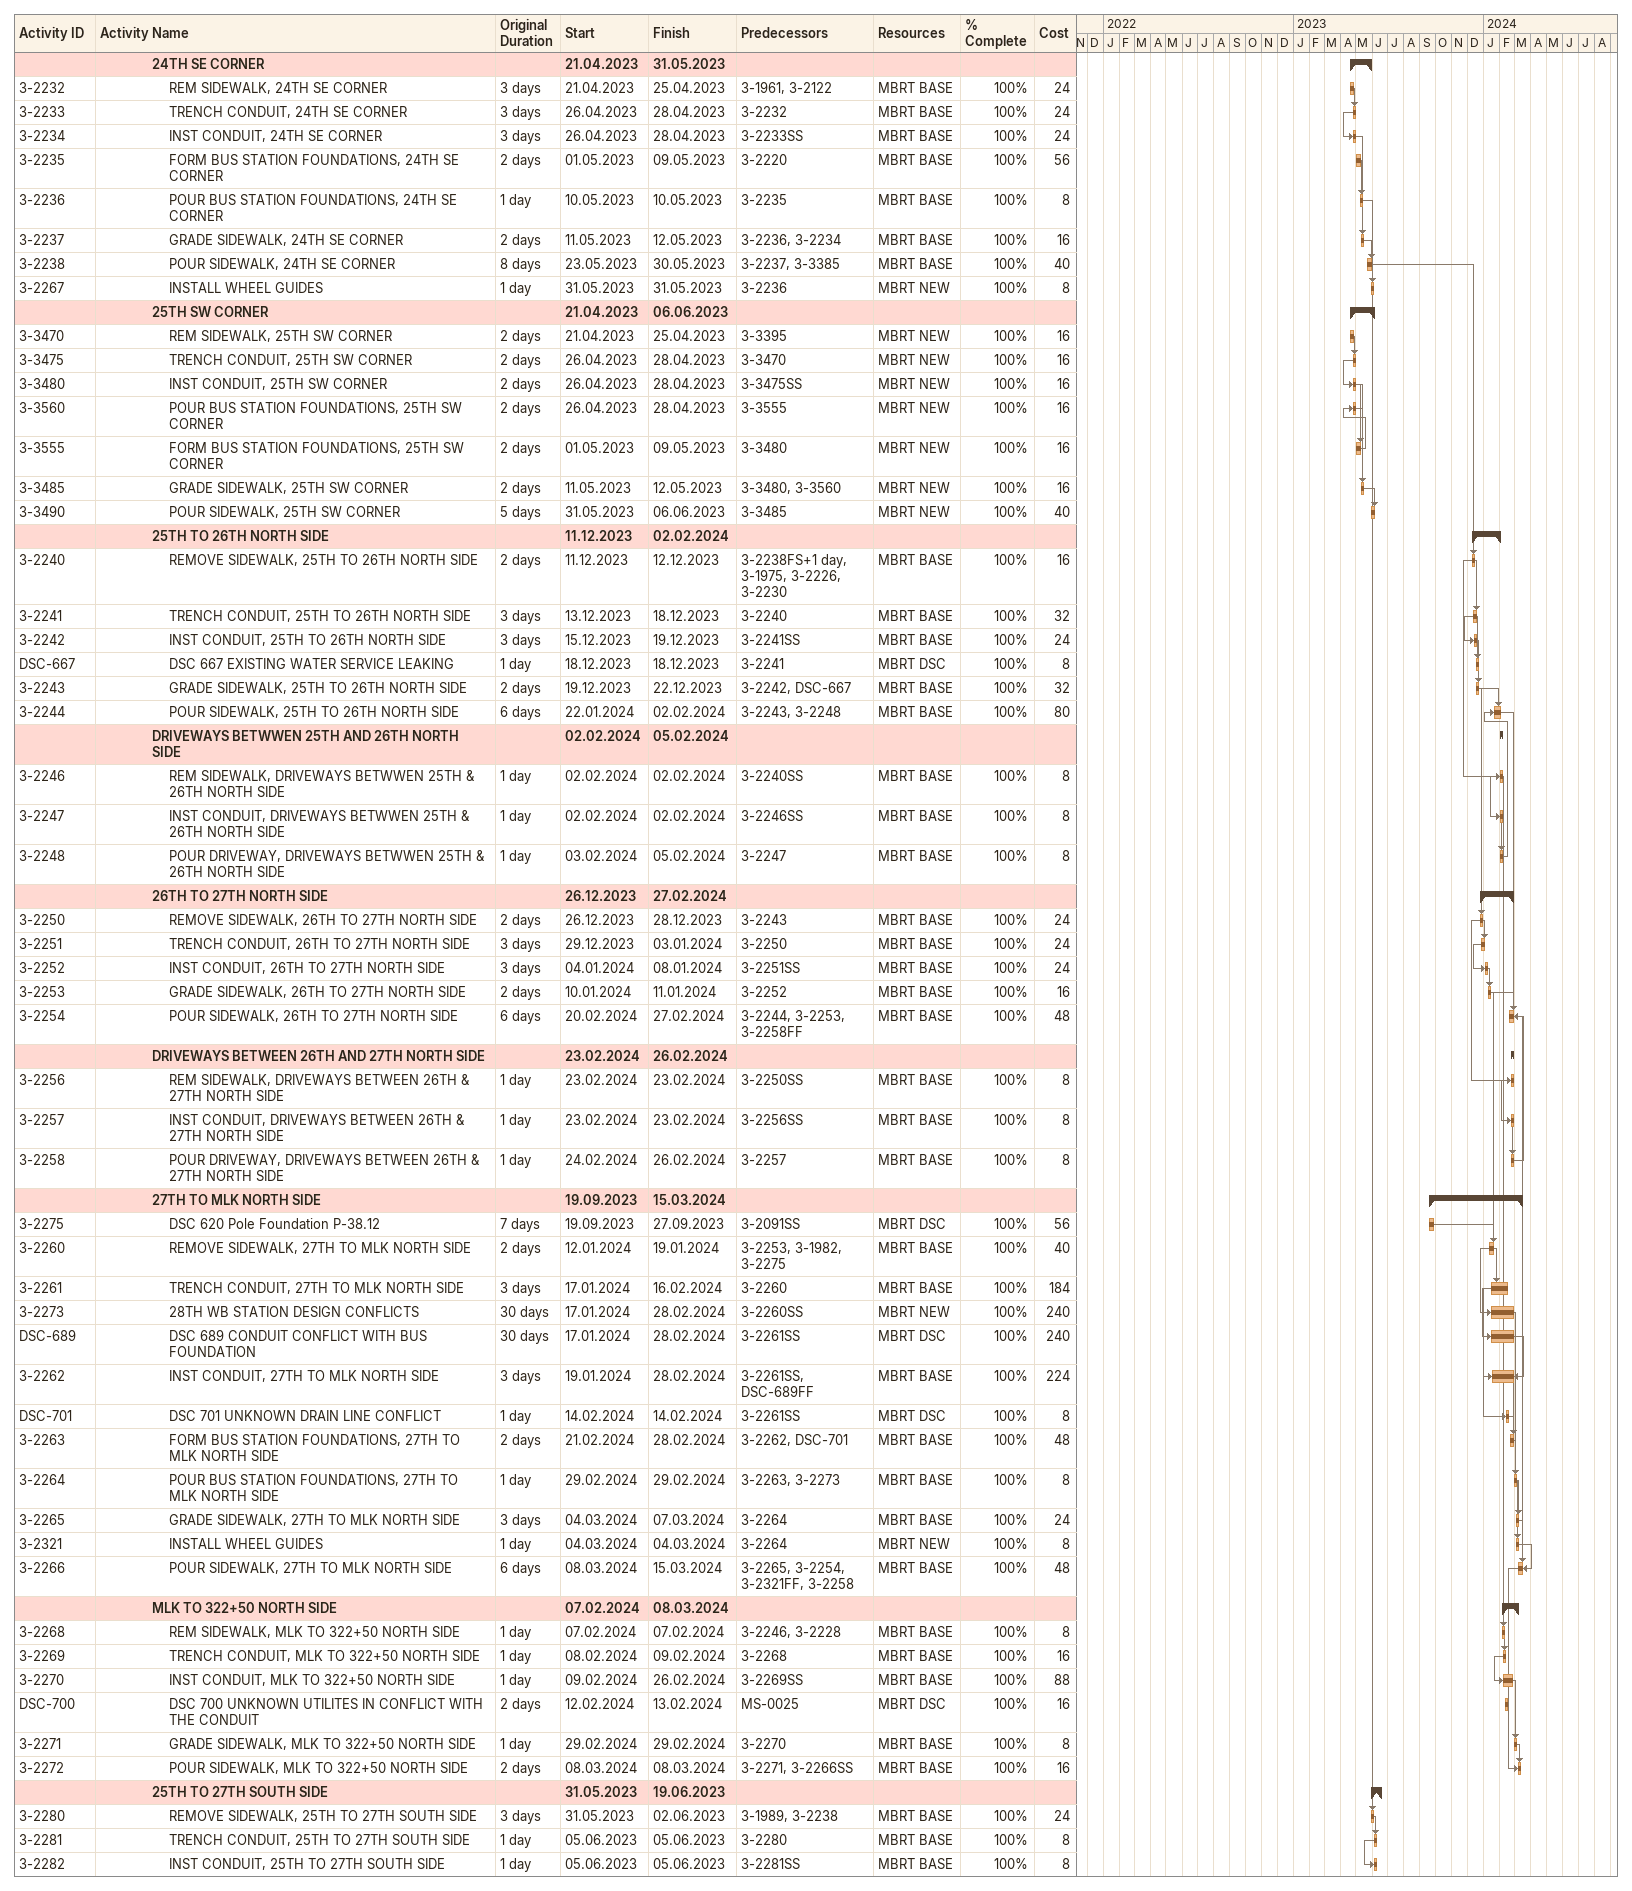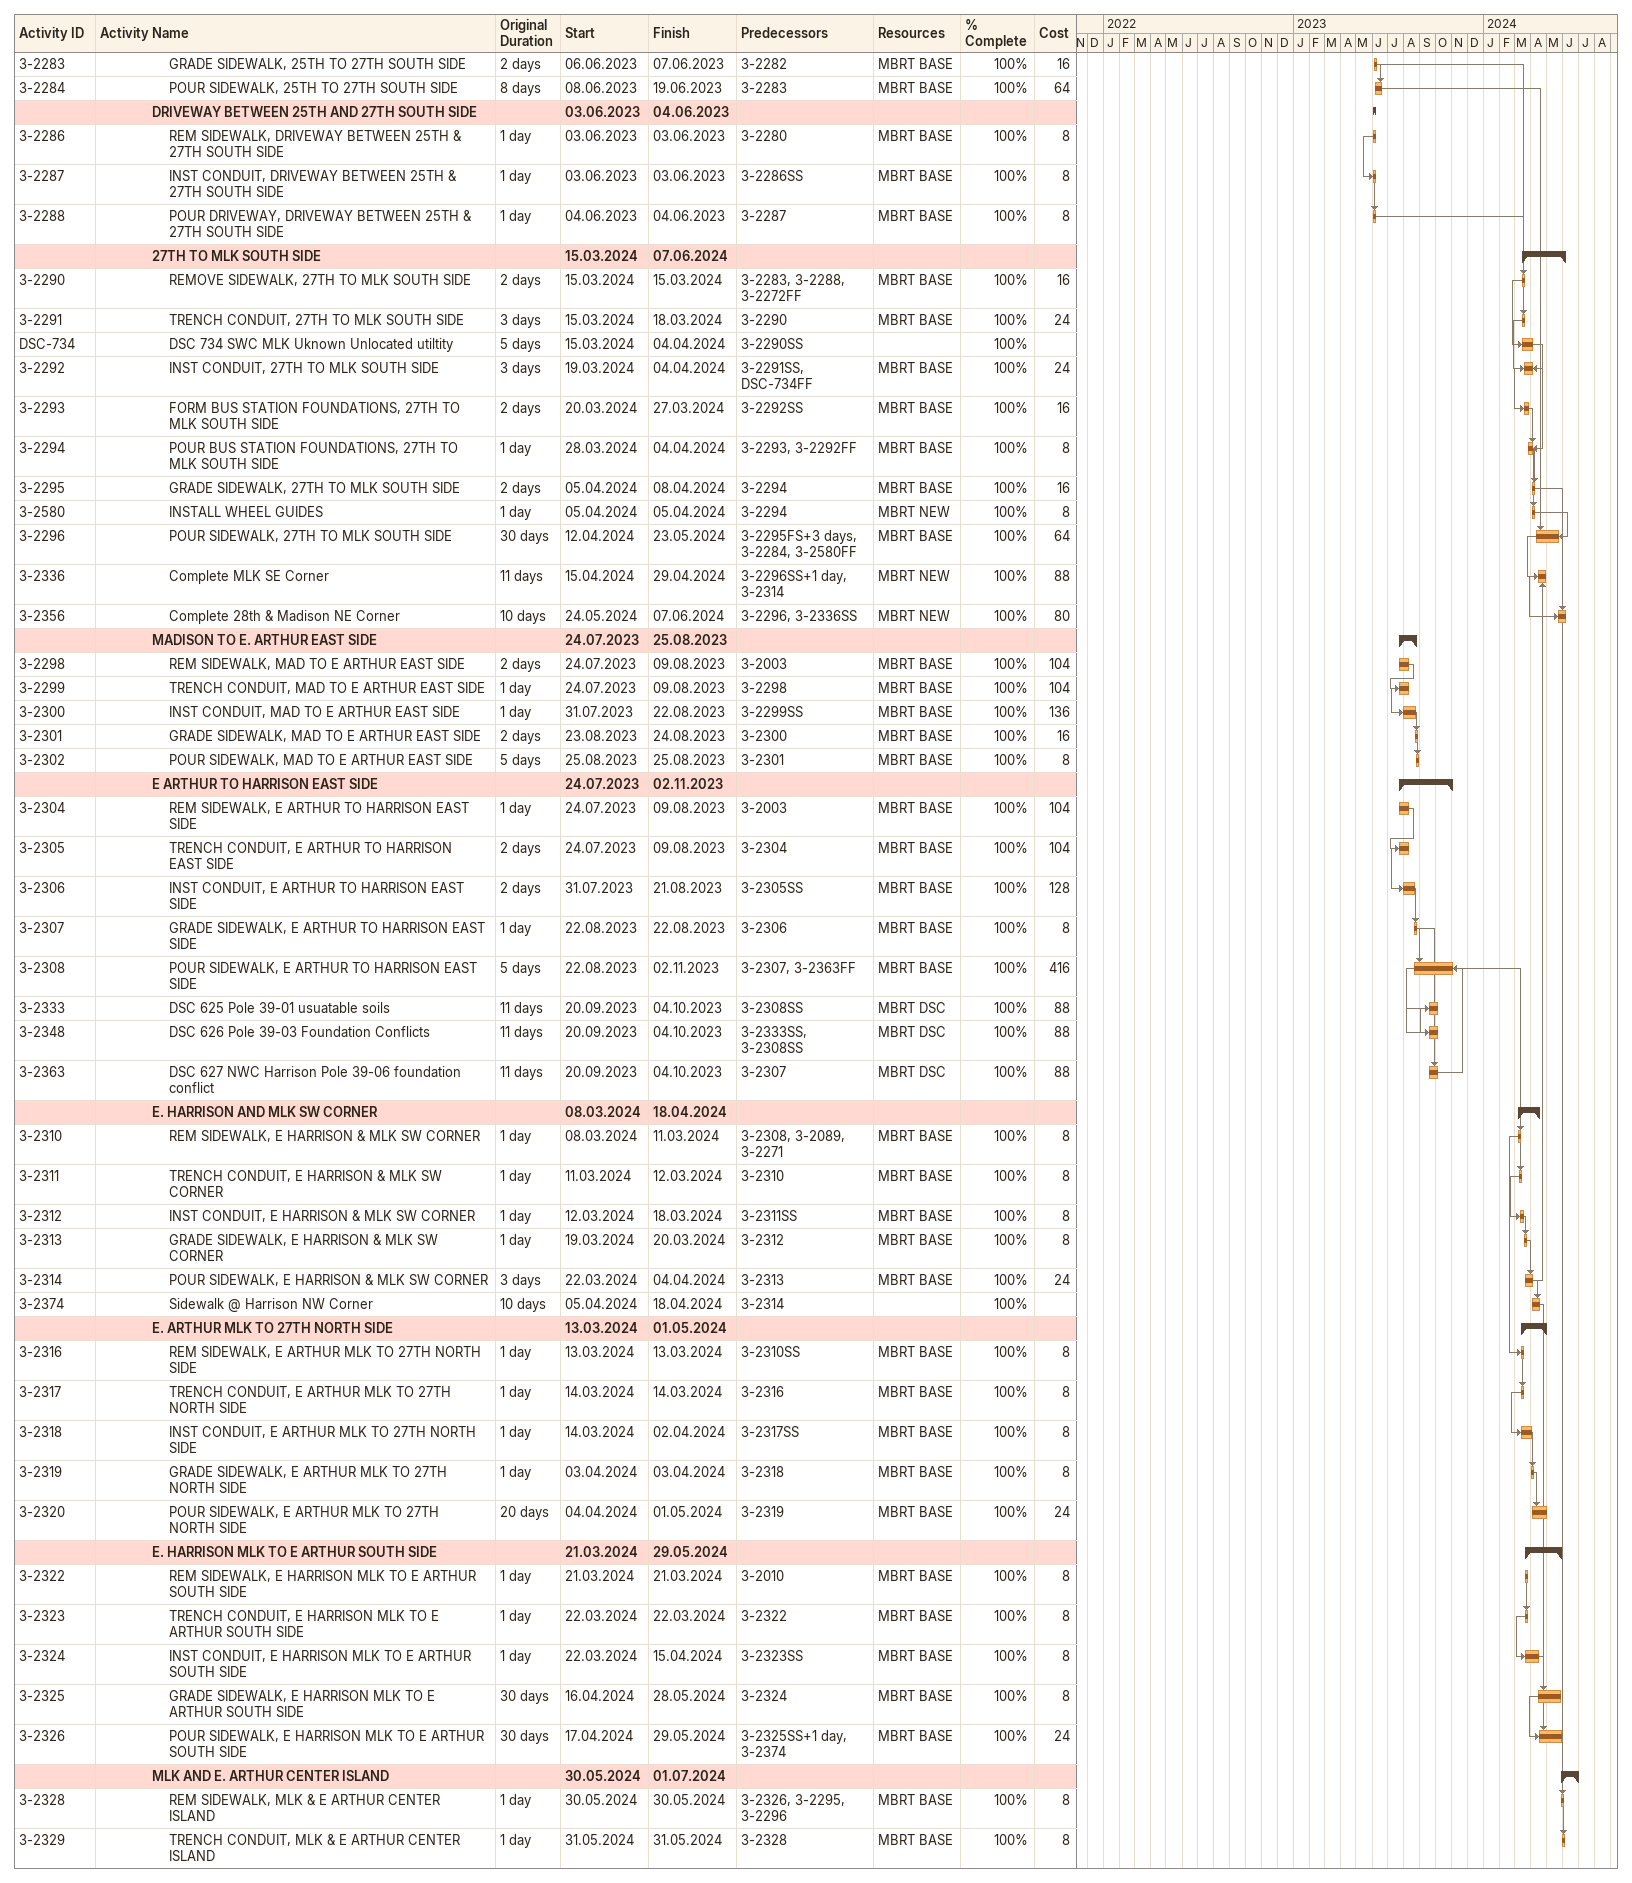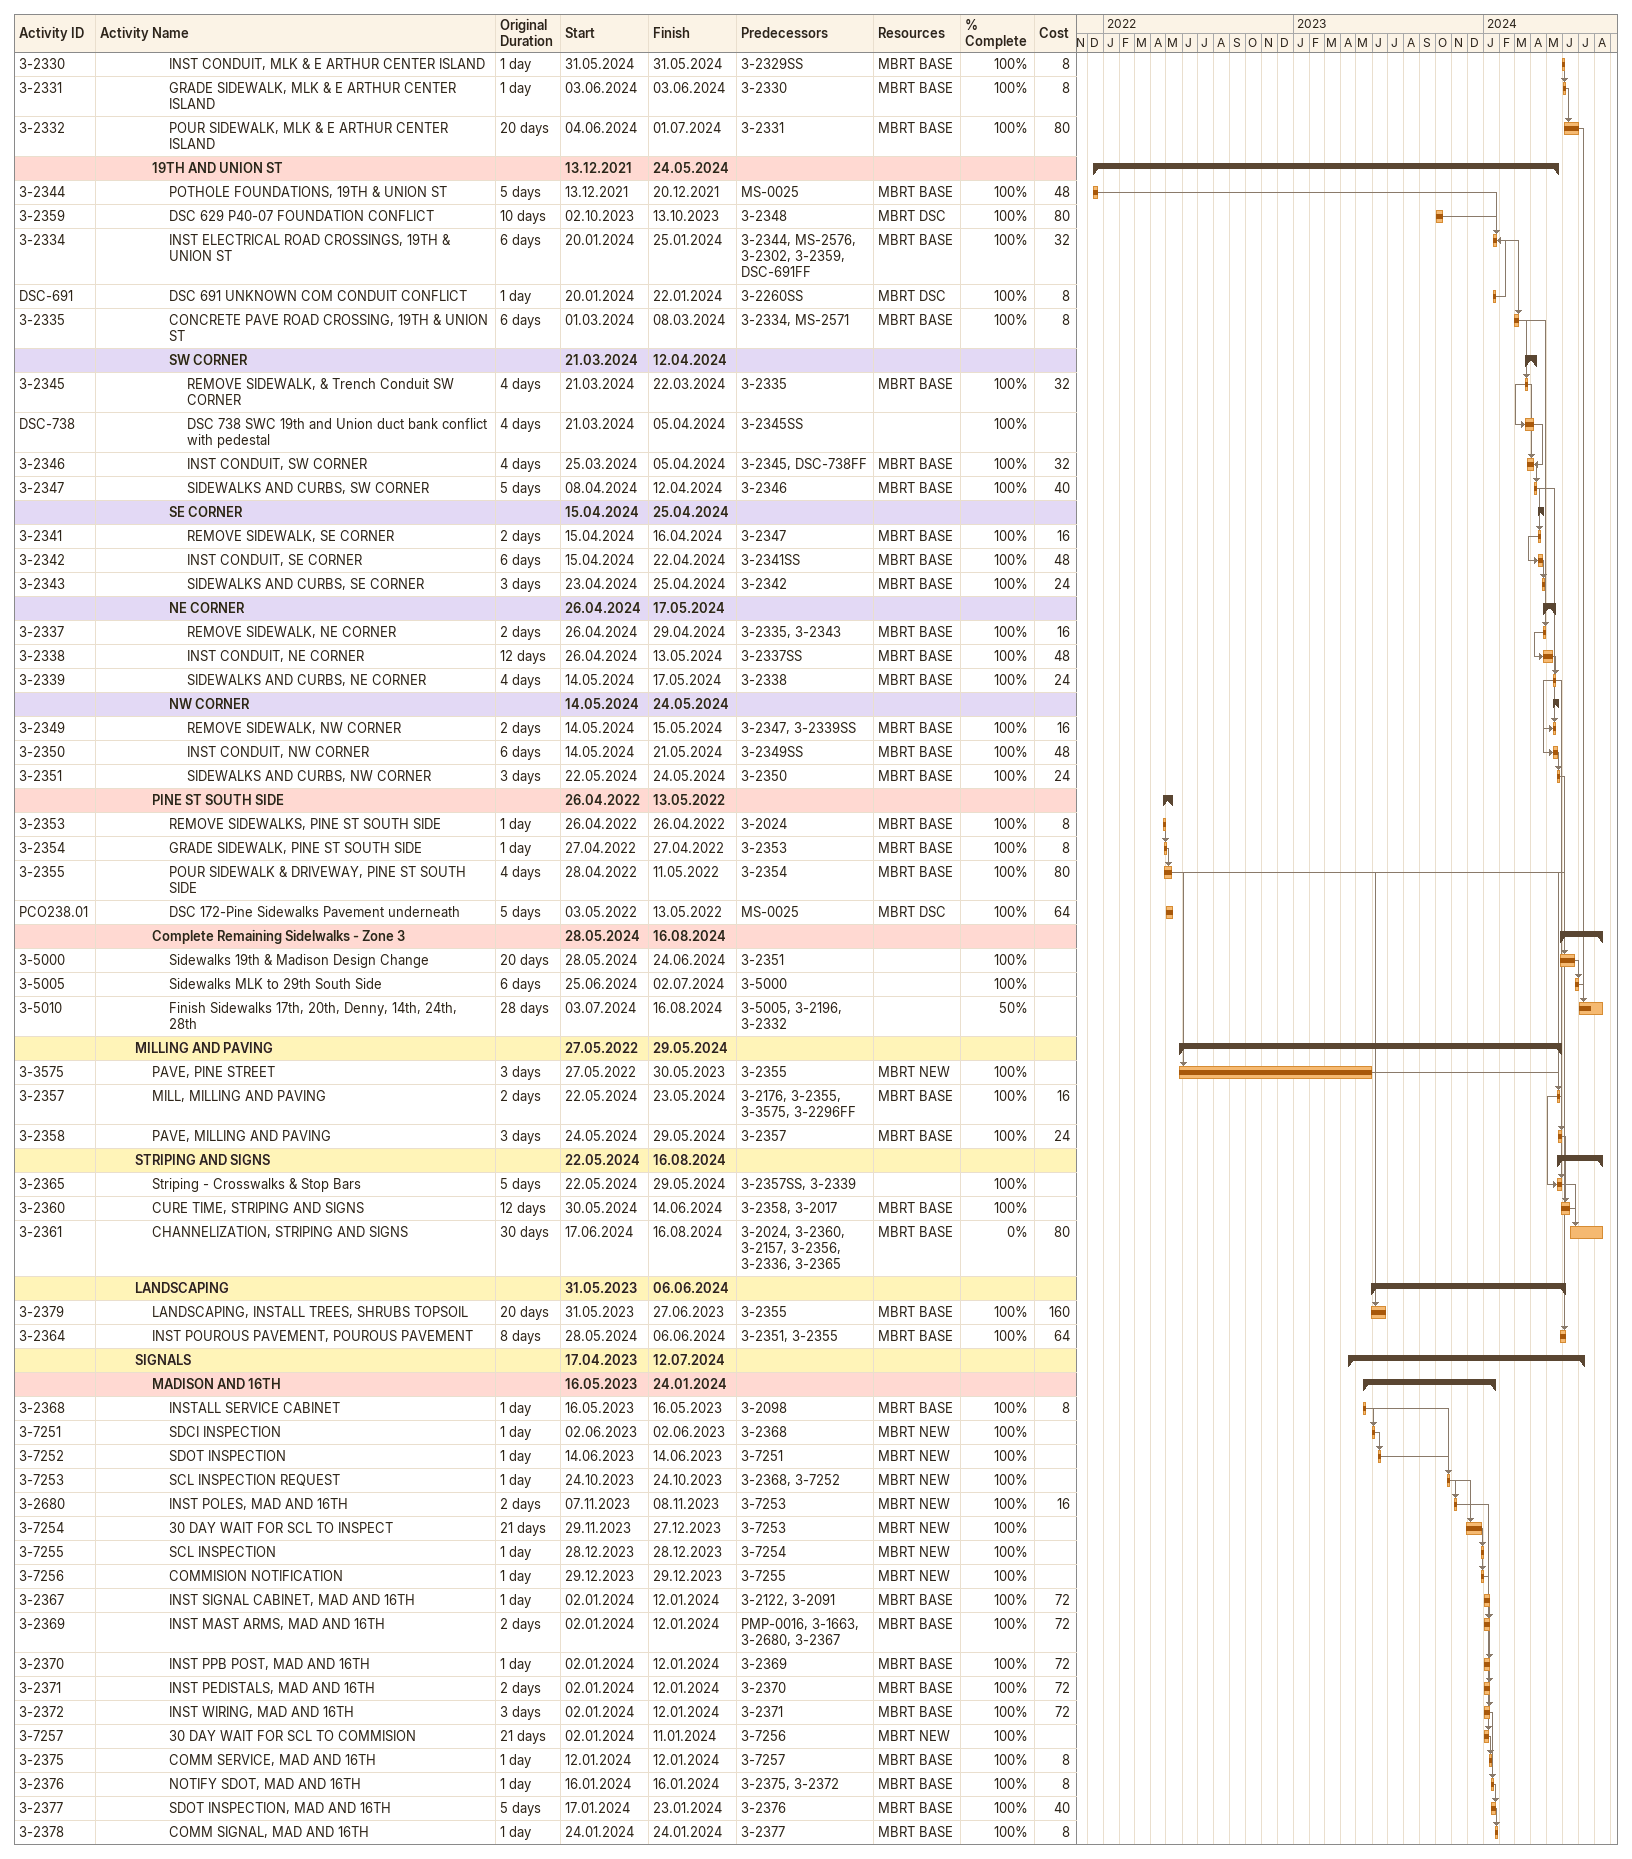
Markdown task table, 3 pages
| ID | Level | Task | Original duration | Start | Finish | Predecessors | Resources | % complete | Cost |
|---|---|---|---|---|---|---|---|---|---|
|  | 4 | **24TH SE CORNER** |  | 2023-04-21 | 2023-05-31 |  |  |  |  |
| 3-2232 | 5 | REM SIDEWALK, 24TH SE CORNER | 3d | 2023-04-21 | 2023-04-25 | 3-1961, 3-2122 | MBRT BASE | 100 | 24 |
| 3-2233 | 5 | TRENCH CONDUIT, 24TH SE CORNER | 3d | 2023-04-26 | 2023-04-28 | 3-2232 | MBRT BASE | 100 | 24 |
| 3-2234 | 5 | INST CONDUIT, 24TH SE CORNER | 3d | 2023-04-26 | 2023-04-28 | 3-2233SS | MBRT BASE | 100 | 24 |
| 3-2235 | 5 | FORM BUS STATION FOUNDATIONS, 24TH SE CORNER | 2d | 2023-05-01 | 2023-05-09 | 3-2220 | MBRT BASE | 100 | 56 |
| 3-2236 | 5 | POUR BUS STATION FOUNDATIONS, 24TH SE CORNER | 1d | 2023-05-10 | 2023-05-10 | 3-2235 | MBRT BASE | 100 | 8 |
| 3-2237 | 5 | GRADE SIDEWALK, 24TH SE CORNER | 2d | 2023-05-11 | 2023-05-12 | 3-2236, 3-2234 | MBRT BASE | 100 | 16 |
| 3-2238 | 5 | POUR SIDEWALK, 24TH SE CORNER | 8d | 2023-05-23 | 2023-05-30 | 3-2237, 3-3385 | MBRT BASE | 100 | 40 |
| 3-2267 | 5 | INSTALL WHEEL GUIDES | 1d | 2023-05-31 | 2023-05-31 | 3-2236 | MBRT NEW | 100 | 8 |
|  | 4 | **25TH SW CORNER** |  | 2023-04-21 | 2023-06-06 |  |  |  |  |
| 3-3470 | 5 | REM SIDEWALK, 25TH SW CORNER | 2d | 2023-04-21 | 2023-04-25 | 3-3395 | MBRT NEW | 100 | 16 |
| 3-3475 | 5 | TRENCH CONDUIT, 25TH SW CORNER | 2d | 2023-04-26 | 2023-04-28 | 3-3470 | MBRT NEW | 100 | 16 |
| 3-3480 | 5 | INST CONDUIT, 25TH SW CORNER | 2d | 2023-04-26 | 2023-04-28 | 3-3475SS | MBRT NEW | 100 | 16 |
| 3-3560 | 5 | POUR BUS STATION FOUNDATIONS, 25TH SW CORNER | 2d | 2023-04-26 | 2023-04-28 | 3-3555 | MBRT NEW | 100 | 16 |
| 3-3555 | 5 | FORM BUS STATION FOUNDATIONS, 25TH SW CORNER | 2d | 2023-05-01 | 2023-05-09 | 3-3480 | MBRT NEW | 100 | 16 |
| 3-3485 | 5 | GRADE SIDEWALK, 25TH SW CORNER | 2d | 2023-05-11 | 2023-05-12 | 3-3480, 3-3560 | MBRT NEW | 100 | 16 |
| 3-3490 | 5 | POUR SIDEWALK, 25TH SW CORNER | 5d | 2023-05-31 | 2023-06-06 | 3-3485 | MBRT NEW | 100 | 40 |
|  | 4 | **25TH TO 26TH NORTH SIDE** |  | 2023-12-11 | 2024-02-02 |  |  |  |  |
| 3-2240 | 5 | REMOVE SIDEWALK, 25TH TO 26TH NORTH SIDE | 2d | 2023-12-11 | 2023-12-12 | 3-2238FS+1d, 3-1975, 3-2226, 3-2230 | MBRT BASE | 100 | 16 |
| 3-2241 | 5 | TRENCH CONDUIT, 25TH TO 26TH NORTH SIDE | 3d | 2023-12-13 | 2023-12-18 | 3-2240 | MBRT BASE | 100 | 32 |
| 3-2242 | 5 | INST CONDUIT, 25TH TO 26TH NORTH SIDE | 3d | 2023-12-15 | 2023-12-19 | 3-2241SS | MBRT BASE | 100 | 24 |
| DSC-667 | 5 | DSC 667 EXISTING WATER SERVICE LEAKING | 1d | 2023-12-18 | 2023-12-18 | 3-2241 | MBRT DSC | 100 | 8 |
| 3-2243 | 5 | GRADE SIDEWALK, 25TH TO 26TH NORTH SIDE | 2d | 2023-12-19 | 2023-12-22 | 3-2242, DSC-667 | MBRT BASE | 100 | 32 |
| 3-2244 | 5 | POUR SIDEWALK, 25TH TO 26TH NORTH SIDE | 6d | 2024-01-22 | 2024-02-02 | 3-2243, 3-2248 | MBRT BASE | 100 | 80 |
|  | 4 | **DRIVEWAYS BETWWEN 25TH AND 26TH NORTH SIDE** |  | 2024-02-02 | 2024-02-05 |  |  |  |  |
| 3-2246 | 5 | REM SIDEWALK, DRIVEWAYS BETWWEN 25TH & 26TH NORTH SIDE | 1d | 2024-02-02 | 2024-02-02 | 3-2240SS | MBRT BASE | 100 | 8 |
| 3-2247 | 5 | INST CONDUIT, DRIVEWAYS BETWWEN 25TH & 26TH NORTH SIDE | 1d | 2024-02-02 | 2024-02-02 | 3-2246SS | MBRT BASE | 100 | 8 |
| 3-2248 | 5 | POUR DRIVEWAY, DRIVEWAYS BETWWEN 25TH & 26TH NORTH SIDE | 1d | 2024-02-03 | 2024-02-05 | 3-2247 | MBRT BASE | 100 | 8 |
|  | 4 | **26TH TO 27TH NORTH SIDE** |  | 2023-12-26 | 2024-02-27 |  |  |  |  |
| 3-2250 | 5 | REMOVE SIDEWALK, 26TH TO 27TH NORTH SIDE | 2d | 2023-12-26 | 2023-12-28 | 3-2243 | MBRT BASE | 100 | 24 |
| 3-2251 | 5 | TRENCH CONDUIT, 26TH TO 27TH NORTH SIDE | 3d | 2023-12-29 | 2024-01-03 | 3-2250 | MBRT BASE | 100 | 24 |
| 3-2252 | 5 | INST CONDUIT, 26TH TO 27TH NORTH SIDE | 3d | 2024-01-04 | 2024-01-08 | 3-2251SS | MBRT BASE | 100 | 24 |
| 3-2253 | 5 | GRADE SIDEWALK, 26TH TO 27TH NORTH SIDE | 2d | 2024-01-10 | 2024-01-11 | 3-2252 | MBRT BASE | 100 | 16 |
| 3-2254 | 5 | POUR SIDEWALK, 26TH TO 27TH NORTH SIDE | 6d | 2024-02-20 | 2024-02-27 | 3-2244, 3-2253, 3-2258FF | MBRT BASE | 100 | 48 |
|  | 4 | **DRIVEWAYS BETWEEN 26TH AND 27TH NORTH SIDE** |  | 2024-02-23 | 2024-02-26 |  |  |  |  |
| 3-2256 | 5 | REM SIDEWALK, DRIVEWAYS BETWEEN 26TH & 27TH NORTH SIDE | 1d | 2024-02-23 | 2024-02-23 | 3-2250SS | MBRT BASE | 100 | 8 |
| 3-2257 | 5 | INST CONDUIT, DRIVEWAYS BETWEEN 26TH & 27TH NORTH SIDE | 1d | 2024-02-23 | 2024-02-23 | 3-2256SS | MBRT BASE | 100 | 8 |
| 3-2258 | 5 | POUR DRIVEWAY, DRIVEWAYS BETWEEN 26TH & 27TH NORTH SIDE | 1d | 2024-02-24 | 2024-02-26 | 3-2257 | MBRT BASE | 100 | 8 |
|  | 4 | **27TH TO MLK NORTH SIDE** |  | 2023-09-19 | 2024-03-15 |  |  |  |  |
| 3-2275 | 5 | DSC 620 Pole Foundation P-38.12 | 7d | 2023-09-19 | 2023-09-27 | 3-2091SS | MBRT DSC | 100 | 56 |
| 3-2260 | 5 | REMOVE SIDEWALK, 27TH TO MLK NORTH SIDE | 2d | 2024-01-12 | 2024-01-19 | 3-2253, 3-1982, 3-2275 | MBRT BASE | 100 | 40 |
| 3-2261 | 5 | TRENCH CONDUIT, 27TH TO MLK NORTH SIDE | 3d | 2024-01-17 | 2024-02-16 | 3-2260 | MBRT BASE | 100 | 184 |
| 3-2273 | 5 | 28TH WB STATION DESIGN CONFLICTS | 30d | 2024-01-17 | 2024-02-28 | 3-2260SS | MBRT NEW | 100 | 240 |
| DSC-689 | 5 | DSC 689 CONDUIT CONFLICT WITH BUS FOUNDATION | 30d | 2024-01-17 | 2024-02-28 | 3-2261SS | MBRT DSC | 100 | 240 |
| 3-2262 | 5 | INST CONDUIT, 27TH TO MLK NORTH SIDE | 3d | 2024-01-19 | 2024-02-28 | 3-2261SS, DSC-689FF | MBRT BASE | 100 | 224 |
| DSC-701 | 5 | DSC 701 UNKNOWN DRAIN LINE CONFLICT | 1d | 2024-02-14 | 2024-02-14 | 3-2261SS | MBRT DSC | 100 | 8 |
| 3-2263 | 5 | FORM BUS STATION FOUNDATIONS, 27TH TO MLK NORTH SIDE | 2d | 2024-02-21 | 2024-02-28 | 3-2262, DSC-701 | MBRT BASE | 100 | 48 |
| 3-2264 | 5 | POUR BUS STATION FOUNDATIONS, 27TH TO MLK NORTH SIDE | 1d | 2024-02-29 | 2024-02-29 | 3-2263, 3-2273 | MBRT BASE | 100 | 8 |
| 3-2265 | 5 | GRADE SIDEWALK, 27TH TO MLK NORTH SIDE | 3d | 2024-03-04 | 2024-03-07 | 3-2264 | MBRT BASE | 100 | 24 |
| 3-2321 | 5 | INSTALL WHEEL GUIDES | 1d | 2024-03-04 | 2024-03-04 | 3-2264 | MBRT NEW | 100 | 8 |
| 3-2266 | 5 | POUR SIDEWALK, 27TH TO MLK NORTH SIDE | 6d | 2024-03-08 | 2024-03-15 | 3-2265, 3-2254, 3-2321FF, 3-2258 | MBRT BASE | 100 | 48 |
|  | 4 | **MLK TO 322+50 NORTH SIDE** |  | 2024-02-07 | 2024-03-08 |  |  |  |  |
| 3-2268 | 5 | REM SIDEWALK, MLK TO 322+50 NORTH SIDE | 1d | 2024-02-07 | 2024-02-07 | 3-2246, 3-2228 | MBRT BASE | 100 | 8 |
| 3-2269 | 5 | TRENCH CONDUIT, MLK TO 322+50 NORTH SIDE | 1d | 2024-02-08 | 2024-02-09 | 3-2268 | MBRT BASE | 100 | 16 |
| 3-2270 | 5 | INST CONDUIT, MLK TO 322+50 NORTH SIDE | 1d | 2024-02-09 | 2024-02-26 | 3-2269SS | MBRT BASE | 100 | 88 |
| DSC-700 | 5 | DSC 700 UNKNOWN UTILITES IN CONFLICT WITH THE CONDUIT | 2d | 2024-02-12 | 2024-02-13 | MS-0025 | MBRT DSC | 100 | 16 |
| 3-2271 | 5 | GRADE SIDEWALK, MLK TO 322+50 NORTH SIDE | 1d | 2024-02-29 | 2024-02-29 | 3-2270 | MBRT BASE | 100 | 8 |
| 3-2272 | 5 | POUR SIDEWALK, MLK TO 322+50 NORTH SIDE | 2d | 2024-03-08 | 2024-03-08 | 3-2271, 3-2266SS | MBRT BASE | 100 | 16 |
|  | 4 | **25TH TO 27TH SOUTH SIDE** |  | 2023-05-31 | 2023-06-19 |  |  |  |  |
| 3-2280 | 5 | REMOVE SIDEWALK, 25TH TO 27TH SOUTH SIDE | 3d | 2023-05-31 | 2023-06-02 | 3-1989, 3-2238 | MBRT BASE | 100 | 24 |
| 3-2281 | 5 | TRENCH CONDUIT, 25TH TO 27TH SOUTH SIDE | 1d | 2023-06-05 | 2023-06-05 | 3-2280 | MBRT BASE | 100 | 8 |
| 3-2282 | 5 | INST CONDUIT, 25TH TO 27TH SOUTH SIDE | 1d | 2023-06-05 | 2023-06-05 | 3-2281SS | MBRT BASE | 100 | 8 |
| 3-2283 | 5 | GRADE SIDEWALK, 25TH TO 27TH SOUTH SIDE | 2d | 2023-06-06 | 2023-06-07 | 3-2282 | MBRT BASE | 100 | 16 |
| 3-2284 | 5 | POUR SIDEWALK, 25TH TO 27TH SOUTH SIDE | 8d | 2023-06-08 | 2023-06-19 | 3-2283 | MBRT BASE | 100 | 64 |
|  | 4 | **DRIVEWAY BETWEEN 25TH AND 27TH SOUTH SIDE** |  | 2023-06-03 | 2023-06-04 |  |  |  |  |
| 3-2286 | 5 | REM SIDEWALK, DRIVEWAY BETWEEN 25TH & 27TH SOUTH SIDE | 1d | 2023-06-03 | 2023-06-03 | 3-2280 | MBRT BASE | 100 | 8 |
| 3-2287 | 5 | INST CONDUIT, DRIVEWAY BETWEEN 25TH & 27TH SOUTH SIDE | 1d | 2023-06-03 | 2023-06-03 | 3-2286SS | MBRT BASE | 100 | 8 |
| 3-2288 | 5 | POUR DRIVEWAY, DRIVEWAY BETWEEN 25TH & 27TH SOUTH SIDE | 1d | 2023-06-04 | 2023-06-04 | 3-2287 | MBRT BASE | 100 | 8 |
|  | 4 | **27TH TO MLK SOUTH SIDE** |  | 2024-03-15 | 2024-06-07 |  |  |  |  |
| 3-2290 | 5 | REMOVE SIDEWALK, 27TH TO MLK SOUTH SIDE | 2d | 2024-03-15 | 2024-03-15 | 3-2283, 3-2288, 3-2272FF | MBRT BASE | 100 | 16 |
| 3-2291 | 5 | TRENCH CONDUIT, 27TH TO MLK SOUTH SIDE | 3d | 2024-03-15 | 2024-03-18 | 3-2290 | MBRT BASE | 100 | 24 |
| DSC-734 | 5 | DSC 734 SWC MLK Uknown Unlocated utiltity | 5d | 2024-03-15 | 2024-04-04 | 3-2290SS |  | 100 |  |
| 3-2292 | 5 | INST CONDUIT, 27TH TO MLK SOUTH SIDE | 3d | 2024-03-19 | 2024-04-04 | 3-2291SS, DSC-734FF | MBRT BASE | 100 | 24 |
| 3-2293 | 5 | FORM BUS STATION FOUNDATIONS, 27TH TO MLK SOUTH SIDE | 2d | 2024-03-20 | 2024-03-27 | 3-2292SS | MBRT BASE | 100 | 16 |
| 3-2294 | 5 | POUR BUS STATION FOUNDATIONS, 27TH TO MLK SOUTH SIDE | 1d | 2024-03-28 | 2024-04-04 | 3-2293, 3-2292FF | MBRT BASE | 100 | 8 |
| 3-2295 | 5 | GRADE SIDEWALK, 27TH TO MLK SOUTH SIDE | 2d | 2024-04-05 | 2024-04-08 | 3-2294 | MBRT BASE | 100 | 16 |
| 3-2580 | 5 | INSTALL WHEEL GUIDES | 1d | 2024-04-05 | 2024-04-05 | 3-2294 | MBRT NEW | 100 | 8 |
| 3-2296 | 5 | POUR SIDEWALK, 27TH TO MLK SOUTH SIDE | 30d | 2024-04-12 | 2024-05-23 | 3-2295FS+3d, 3-2284, 3-2580FF | MBRT BASE | 100 | 64 |
| 3-2336 | 5 | Complete MLK SE Corner | 11d | 2024-04-15 | 2024-04-29 | 3-2296SS+1d, 3-2314 | MBRT NEW | 100 | 88 |
| 3-2356 | 5 | Complete 28th & Madison NE Corner | 10d | 2024-05-24 | 2024-06-07 | 3-2296, 3-2336SS | MBRT NEW | 100 | 80 |
|  | 4 | **MADISON TO E. ARTHUR EAST SIDE** |  | 2023-07-24 | 2023-08-25 |  |  |  |  |
| 3-2298 | 5 | REM SIDEWALK, MAD TO E ARTHUR EAST SIDE | 2d | 2023-07-24 | 2023-08-09 | 3-2003 | MBRT BASE | 100 | 104 |
| 3-2299 | 5 | TRENCH CONDUIT, MAD TO E ARTHUR EAST SIDE | 1d | 2023-07-24 | 2023-08-09 | 3-2298 | MBRT BASE | 100 | 104 |
| 3-2300 | 5 | INST CONDUIT, MAD TO E ARTHUR EAST SIDE | 1d | 2023-07-31 | 2023-08-22 | 3-2299SS | MBRT BASE | 100 | 136 |
| 3-2301 | 5 | GRADE SIDEWALK, MAD TO E ARTHUR EAST SIDE | 2d | 2023-08-23 | 2023-08-24 | 3-2300 | MBRT BASE | 100 | 16 |
| 3-2302 | 5 | POUR SIDEWALK, MAD TO E ARTHUR EAST SIDE | 5d | 2023-08-25 | 2023-08-25 | 3-2301 | MBRT BASE | 100 | 8 |
|  | 4 | **E ARTHUR TO HARRISON EAST SIDE** |  | 2023-07-24 | 2023-11-02 |  |  |  |  |
| 3-2304 | 5 | REM SIDEWALK, E ARTHUR TO HARRISON EAST SIDE | 1d | 2023-07-24 | 2023-08-09 | 3-2003 | MBRT BASE | 100 | 104 |
| 3-2305 | 5 | TRENCH CONDUIT, E ARTHUR TO HARRISON EAST SIDE | 2d | 2023-07-24 | 2023-08-09 | 3-2304 | MBRT BASE | 100 | 104 |
| 3-2306 | 5 | INST CONDUIT, E ARTHUR TO HARRISON EAST SIDE | 2d | 2023-07-31 | 2023-08-21 | 3-2305SS | MBRT BASE | 100 | 128 |
| 3-2307 | 5 | GRADE SIDEWALK, E ARTHUR TO HARRISON EAST SIDE | 1d | 2023-08-22 | 2023-08-22 | 3-2306 | MBRT BASE | 100 | 8 |
| 3-2308 | 5 | POUR SIDEWALK, E ARTHUR TO HARRISON EAST SIDE | 5d | 2023-08-22 | 2023-11-02 | 3-2307, 3-2363FF | MBRT BASE | 100 | 416 |
| 3-2333 | 5 | DSC 625 Pole 39-01 usuatable soils | 11d | 2023-09-20 | 2023-10-04 | 3-2308SS | MBRT DSC | 100 | 88 |
| 3-2348 | 5 | DSC 626 Pole 39-03 Foundation Conflicts | 11d | 2023-09-20 | 2023-10-04 | 3-2333SS, 3-2308SS | MBRT DSC | 100 | 88 |
| 3-2363 | 5 | DSC 627 NWC Harrison Pole 39-06 foundation conflict | 11d | 2023-09-20 | 2023-10-04 | 3-2307 | MBRT DSC | 100 | 88 |
|  | 4 | **E. HARRISON AND MLK SW CORNER** |  | 2024-03-08 | 2024-04-18 |  |  |  |  |
| 3-2310 | 5 | REM SIDEWALK, E HARRISON & MLK SW CORNER | 1d | 2024-03-08 | 2024-03-11 | 3-2308, 3-2089, 3-2271 | MBRT BASE | 100 | 8 |
| 3-2311 | 5 | TRENCH CONDUIT, E HARRISON & MLK SW CORNER | 1d | 2024-03-11 | 2024-03-12 | 3-2310 | MBRT BASE | 100 | 8 |
| 3-2312 | 5 | INST CONDUIT, E HARRISON & MLK SW CORNER | 1d | 2024-03-12 | 2024-03-18 | 3-2311SS | MBRT BASE | 100 | 8 |
| 3-2313 | 5 | GRADE SIDEWALK, E HARRISON & MLK SW CORNER | 1d | 2024-03-19 | 2024-03-20 | 3-2312 | MBRT BASE | 100 | 8 |
| 3-2314 | 5 | POUR SIDEWALK, E HARRISON & MLK SW CORNER | 3d | 2024-03-22 | 2024-04-04 | 3-2313 | MBRT BASE | 100 | 24 |
| 3-2374 | 5 | Sidewalk @ Harrison NW Corner | 10d | 2024-04-05 | 2024-04-18 | 3-2314 |  | 100 |  |
|  | 4 | **E. ARTHUR MLK TO 27TH NORTH SIDE** |  | 2024-03-13 | 2024-05-01 |  |  |  |  |
| 3-2316 | 5 | REM SIDEWALK, E ARTHUR MLK TO 27TH NORTH SIDE | 1d | 2024-03-13 | 2024-03-13 | 3-2310SS | MBRT BASE | 100 | 8 |
| 3-2317 | 5 | TRENCH CONDUIT, E ARTHUR MLK TO 27TH NORTH SIDE | 1d | 2024-03-14 | 2024-03-14 | 3-2316 | MBRT BASE | 100 | 8 |
| 3-2318 | 5 | INST CONDUIT, E ARTHUR MLK TO 27TH NORTH SIDE | 1d | 2024-03-14 | 2024-04-02 | 3-2317SS | MBRT BASE | 100 | 8 |
| 3-2319 | 5 | GRADE SIDEWALK, E ARTHUR MLK TO 27TH NORTH SIDE | 1d | 2024-04-03 | 2024-04-03 | 3-2318 | MBRT BASE | 100 | 8 |
| 3-2320 | 5 | POUR SIDEWALK, E ARTHUR MLK TO 27TH NORTH SIDE | 20d | 2024-04-04 | 2024-05-01 | 3-2319 | MBRT BASE | 100 | 24 |
|  | 4 | **E. HARRISON MLK TO E ARTHUR SOUTH SIDE** |  | 2024-03-21 | 2024-05-29 |  |  |  |  |
| 3-2322 | 5 | REM SIDEWALK, E HARRISON MLK TO E ARTHUR SOUTH SIDE | 1d | 2024-03-21 | 2024-03-21 | 3-2010 | MBRT BASE | 100 | 8 |
| 3-2323 | 5 | TRENCH CONDUIT, E HARRISON MLK TO E ARTHUR SOUTH SIDE | 1d | 2024-03-22 | 2024-03-22 | 3-2322 | MBRT BASE | 100 | 8 |
| 3-2324 | 5 | INST CONDUIT, E HARRISON MLK TO E ARTHUR SOUTH SIDE | 1d | 2024-03-22 | 2024-04-15 | 3-2323SS | MBRT BASE | 100 | 8 |
| 3-2325 | 5 | GRADE SIDEWALK, E HARRISON MLK TO E ARTHUR SOUTH SIDE | 30d | 2024-04-16 | 2024-05-28 | 3-2324 | MBRT BASE | 100 | 8 |
| 3-2326 | 5 | POUR SIDEWALK, E HARRISON MLK TO E ARTHUR SOUTH SIDE | 30d | 2024-04-17 | 2024-05-29 | 3-2325SS+1d, 3-2374 | MBRT BASE | 100 | 24 |
|  | 4 | **MLK AND E. ARTHUR CENTER ISLAND** |  | 2024-05-30 | 2024-07-01 |  |  |  |  |
| 3-2328 | 5 | REM SIDEWALK, MLK & E ARTHUR CENTER ISLAND | 1d | 2024-05-30 | 2024-05-30 | 3-2326, 3-2295, 3-2296 | MBRT BASE | 100 | 8 |
| 3-2329 | 5 | TRENCH CONDUIT, MLK & E ARTHUR CENTER ISLAND | 1d | 2024-05-31 | 2024-05-31 | 3-2328 | MBRT BASE | 100 | 8 |
| 3-2330 | 5 | INST CONDUIT, MLK & E ARTHUR CENTER ISLAND | 1d | 2024-05-31 | 2024-05-31 | 3-2329SS | MBRT BASE | 100 | 8 |
| 3-2331 | 5 | GRADE SIDEWALK, MLK & E ARTHUR CENTER ISLAND | 1d | 2024-06-03 | 2024-06-03 | 3-2330 | MBRT BASE | 100 | 8 |
| 3-2332 | 5 | POUR SIDEWALK, MLK & E ARTHUR CENTER ISLAND | 20d | 2024-06-04 | 2024-07-01 | 3-2331 | MBRT BASE | 100 | 80 |
|  | 4 | **19TH AND UNION ST** |  | 2021-12-13 | 2024-05-24 |  |  |  |  |
| 3-2344 | 5 | POTHOLE FOUNDATIONS, 19TH & UNION ST | 5d | 2021-12-13 | 2021-12-20 | MS-0025 | MBRT BASE | 100 | 48 |
| 3-2359 | 5 | DSC 629 P40-07 FOUNDATION CONFLICT | 10d | 2023-10-02 | 2023-10-13 | 3-2348 | MBRT DSC | 100 | 80 |
| 3-2334 | 5 | INST ELECTRICAL ROAD CROSSINGS, 19TH & UNION ST | 6d | 2024-01-20 | 2024-01-25 | 3-2344, MS-2576, 3-2302, 3-2359, DSC-691FF | MBRT BASE | 100 | 32 |
| DSC-691 | 5 | DSC 691 UNKNOWN COM CONDUIT CONFLICT | 1d | 2024-01-20 | 2024-01-22 | 3-2260SS | MBRT DSC | 100 | 8 |
| 3-2335 | 5 | CONCRETE PAVE ROAD CROSSING, 19TH & UNION ST | 6d | 2024-03-01 | 2024-03-08 | 3-2334, MS-2571 | MBRT BASE | 100 | 8 |
|  | 5 | **SW CORNER** |  | 2024-03-21 | 2024-04-12 |  |  |  |  |
| 3-2345 | 6 | REMOVE SIDEWALK, & Trench Conduit SW CORNER | 4d | 2024-03-21 | 2024-03-22 | 3-2335 | MBRT BASE | 100 | 32 |
| DSC-738 | 6 | DSC 738 SWC 19th and Union duct bank conflict with pedestal | 4d | 2024-03-21 | 2024-04-05 | 3-2345SS |  | 100 |  |
| 3-2346 | 6 | INST CONDUIT, SW CORNER | 4d | 2024-03-25 | 2024-04-05 | 3-2345, DSC-738FF | MBRT BASE | 100 | 32 |
| 3-2347 | 6 | SIDEWALKS AND CURBS, SW CORNER | 5d | 2024-04-08 | 2024-04-12 | 3-2346 | MBRT BASE | 100 | 40 |
|  | 5 | **SE CORNER** |  | 2024-04-15 | 2024-04-25 |  |  |  |  |
| 3-2341 | 6 | REMOVE SIDEWALK, SE CORNER | 2d | 2024-04-15 | 2024-04-16 | 3-2347 | MBRT BASE | 100 | 16 |
| 3-2342 | 6 | INST CONDUIT, SE CORNER | 6d | 2024-04-15 | 2024-04-22 | 3-2341SS | MBRT BASE | 100 | 48 |
| 3-2343 | 6 | SIDEWALKS AND CURBS, SE CORNER | 3d | 2024-04-23 | 2024-04-25 | 3-2342 | MBRT BASE | 100 | 24 |
|  | 5 | **NE CORNER** |  | 2024-04-26 | 2024-05-17 |  |  |  |  |
| 3-2337 | 6 | REMOVE SIDEWALK, NE CORNER | 2d | 2024-04-26 | 2024-04-29 | 3-2335, 3-2343 | MBRT BASE | 100 | 16 |
| 3-2338 | 6 | INST CONDUIT, NE CORNER | 12d | 2024-04-26 | 2024-05-13 | 3-2337SS | MBRT BASE | 100 | 48 |
| 3-2339 | 6 | SIDEWALKS AND CURBS, NE CORNER | 4d | 2024-05-14 | 2024-05-17 | 3-2338 | MBRT BASE | 100 | 24 |
|  | 5 | **NW CORNER** |  | 2024-05-14 | 2024-05-24 |  |  |  |  |
| 3-2349 | 6 | REMOVE SIDEWALK, NW CORNER | 2d | 2024-05-14 | 2024-05-15 | 3-2347, 3-2339SS | MBRT BASE | 100 | 16 |
| 3-2350 | 6 | INST CONDUIT, NW CORNER | 6d | 2024-05-14 | 2024-05-21 | 3-2349SS | MBRT BASE | 100 | 48 |
| 3-2351 | 6 | SIDEWALKS AND CURBS, NW CORNER | 3d | 2024-05-22 | 2024-05-24 | 3-2350 | MBRT BASE | 100 | 24 |
|  | 4 | **PINE ST SOUTH SIDE** |  | 2022-04-26 | 2022-05-13 |  |  |  |  |
| 3-2353 | 5 | REMOVE SIDEWALKS, PINE ST SOUTH SIDE | 1d | 2022-04-26 | 2022-04-26 | 3-2024 | MBRT BASE | 100 | 8 |
| 3-2354 | 5 | GRADE SIDEWALK, PINE ST SOUTH SIDE | 1d | 2022-04-27 | 2022-04-27 | 3-2353 | MBRT BASE | 100 | 8 |
| 3-2355 | 5 | POUR SIDEWALK & DRIVEWAY, PINE ST SOUTH SIDE | 4d | 2022-04-28 | 2022-05-11 | 3-2354 | MBRT BASE | 100 | 80 |
| PCO238.01 | 5 | DSC 172-Pine Sidewalks Pavement underneath | 5d | 2022-05-03 | 2022-05-13 | MS-0025 | MBRT DSC | 100 | 64 |
|  | 4 | **Complete Remaining Sidelwalks - Zone 3** |  | 2024-05-28 | 2024-08-16 |  |  |  |  |
| 3-5000 | 5 | Sidewalks 19th & Madison Design Change | 20d | 2024-05-28 | 2024-06-24 | 3-2351 |  | 100 |  |
| 3-5005 | 5 | Sidewalks MLK to 29th South Side | 6d | 2024-06-25 | 2024-07-02 | 3-5000 |  | 100 |  |
| 3-5010 | 5 | Finish Sidewalks 17th, 20th, Denny, 14th, 24th, 28th | 28d | 2024-07-03 | 2024-08-16 | 3-5005, 3-2196, 3-2332 |  | 50 |  |
|  | 3 | **MILLING AND PAVING** |  | 2022-05-27 | 2024-05-29 |  |  |  |  |
| 3-3575 | 4 | PAVE, PINE STREET | 3d | 2022-05-27 | 2023-05-30 | 3-2355 | MBRT NEW | 100 |  |
| 3-2357 | 4 | MILL, MILLING AND PAVING | 2d | 2024-05-22 | 2024-05-23 | 3-2176, 3-2355, 3-3575, 3-2296FF | MBRT BASE | 100 | 16 |
| 3-2358 | 4 | PAVE, MILLING AND PAVING | 3d | 2024-05-24 | 2024-05-29 | 3-2357 | MBRT BASE | 100 | 24 |
|  | 3 | **STRIPING AND SIGNS** |  | 2024-05-22 | 2024-08-16 |  |  |  |  |
| 3-2365 | 4 | Striping - Crosswalks & Stop Bars | 5d | 2024-05-22 | 2024-05-29 | 3-2357SS, 3-2339 |  | 100 |  |
| 3-2360 | 4 | CURE TIME, STRIPING AND SIGNS | 12d | 2024-05-30 | 2024-06-14 | 3-2358, 3-2017 | MBRT BASE | 100 |  |
| 3-2361 | 4 | CHANNELIZATION, STRIPING AND SIGNS | 30d | 2024-06-17 | 2024-08-16 | 3-2024, 3-2360, 3-2157, 3-2356, 3-2336, 3-2365 | MBRT BASE | 0 | 80 |
|  | 3 | **LANDSCAPING** |  | 2023-05-31 | 2024-06-06 |  |  |  |  |
| 3-2379 | 4 | LANDSCAPING, INSTALL TREES, SHRUBS TOPSOIL | 20d | 2023-05-31 | 2023-06-27 | 3-2355 | MBRT BASE | 100 | 160 |
| 3-2364 | 4 | INST POUROUS PAVEMENT, POUROUS PAVEMENT | 8d | 2024-05-28 | 2024-06-06 | 3-2351, 3-2355 | MBRT BASE | 100 | 64 |
|  | 3 | **SIGNALS** |  | 2023-04-17 | 2024-07-12 |  |  |  |  |
|  | 4 | **MADISON AND 16TH** |  | 2023-05-16 | 2024-01-24 |  |  |  |  |
| 3-2368 | 5 | INSTALL SERVICE CABINET | 1d | 2023-05-16 | 2023-05-16 | 3-2098 | MBRT BASE | 100 | 8 |
| 3-7251 | 5 | SDCI INSPECTION | 1d | 2023-06-02 | 2023-06-02 | 3-2368 | MBRT NEW | 100 |  |
| 3-7252 | 5 | SDOT INSPECTION | 1d | 2023-06-14 | 2023-06-14 | 3-7251 | MBRT NEW | 100 |  |
| 3-7253 | 5 | SCL INSPECTION REQUEST | 1d | 2023-10-24 | 2023-10-24 | 3-2368, 3-7252 | MBRT NEW | 100 |  |
| 3-2680 | 5 | INST POLES, MAD AND 16TH | 2d | 2023-11-07 | 2023-11-08 | 3-7253 | MBRT NEW | 100 | 16 |
| 3-7254 | 5 | 30 DAY WAIT FOR SCL TO INSPECT | 21d | 2023-11-29 | 2023-12-27 | 3-7253 | MBRT NEW | 100 |  |
| 3-7255 | 5 | SCL INSPECTION | 1d | 2023-12-28 | 2023-12-28 | 3-7254 | MBRT NEW | 100 |  |
| 3-7256 | 5 | COMMISION NOTIFICATION | 1d | 2023-12-29 | 2023-12-29 | 3-7255 | MBRT NEW | 100 |  |
| 3-2367 | 5 | INST SIGNAL CABINET, MAD AND 16TH | 1d | 2024-01-02 | 2024-01-12 | 3-2122, 3-2091 | MBRT BASE | 100 | 72 |
| 3-2369 | 5 | INST MAST ARMS, MAD AND 16TH | 2d | 2024-01-02 | 2024-01-12 | PMP-0016, 3-1663, 3-2680, 3-2367 | MBRT BASE | 100 | 72 |
| 3-2370 | 5 | INST PPB POST, MAD AND 16TH | 1d | 2024-01-02 | 2024-01-12 | 3-2369 | MBRT BASE | 100 | 72 |
| 3-2371 | 5 | INST PEDISTALS, MAD AND 16TH | 2d | 2024-01-02 | 2024-01-12 | 3-2370 | MBRT BASE | 100 | 72 |
| 3-2372 | 5 | INST WIRING, MAD AND 16TH | 3d | 2024-01-02 | 2024-01-12 | 3-2371 | MBRT BASE | 100 | 72 |
| 3-7257 | 5 | 30 DAY WAIT FOR SCL TO COMMISION | 21d | 2024-01-02 | 2024-01-11 | 3-7256 | MBRT NEW | 100 |  |
| 3-2375 | 5 | COMM SERVICE, MAD AND 16TH | 1d | 2024-01-12 | 2024-01-12 | 3-7257 | MBRT BASE | 100 | 8 |
| 3-2376 | 5 | NOTIFY SDOT, MAD AND 16TH | 1d | 2024-01-16 | 2024-01-16 | 3-2375, 3-2372 | MBRT BASE | 100 | 8 |
| 3-2377 | 5 | SDOT INSPECTION, MAD AND 16TH | 5d | 2024-01-17 | 2024-01-23 | 3-2376 | MBRT BASE | 100 | 40 |
| 3-2378 | 5 | COMM SIGNAL, MAD AND 16TH | 1d | 2024-01-24 | 2024-01-24 | 3-2377 | MBRT BASE | 100 | 8 |
